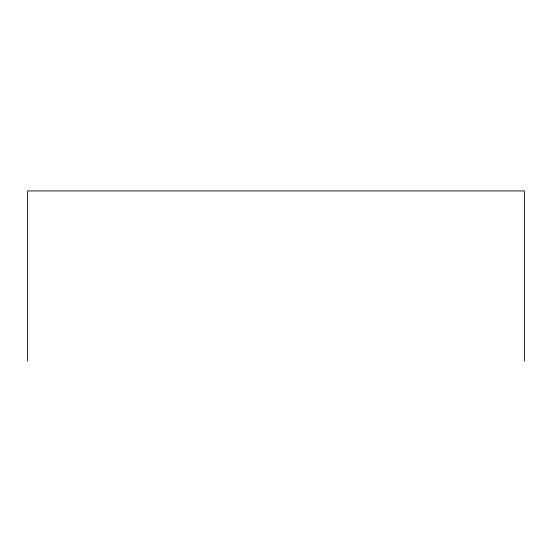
<?xml version="1.0" encoding="UTF-8"?>
<svg xmlns="http://www.w3.org/2000/svg" width="552" height="552" viewBox="0 0 552 552"><rect width="100%" height="100%" fill="white"/><g stroke="black" fill="none" stroke-linecap="round" stroke-linejoin="round"><path stroke-width="0.83" d="M524.4 361.077L524.4 190.923L27.6 190.923L27.6 361.077"/></g></svg>
